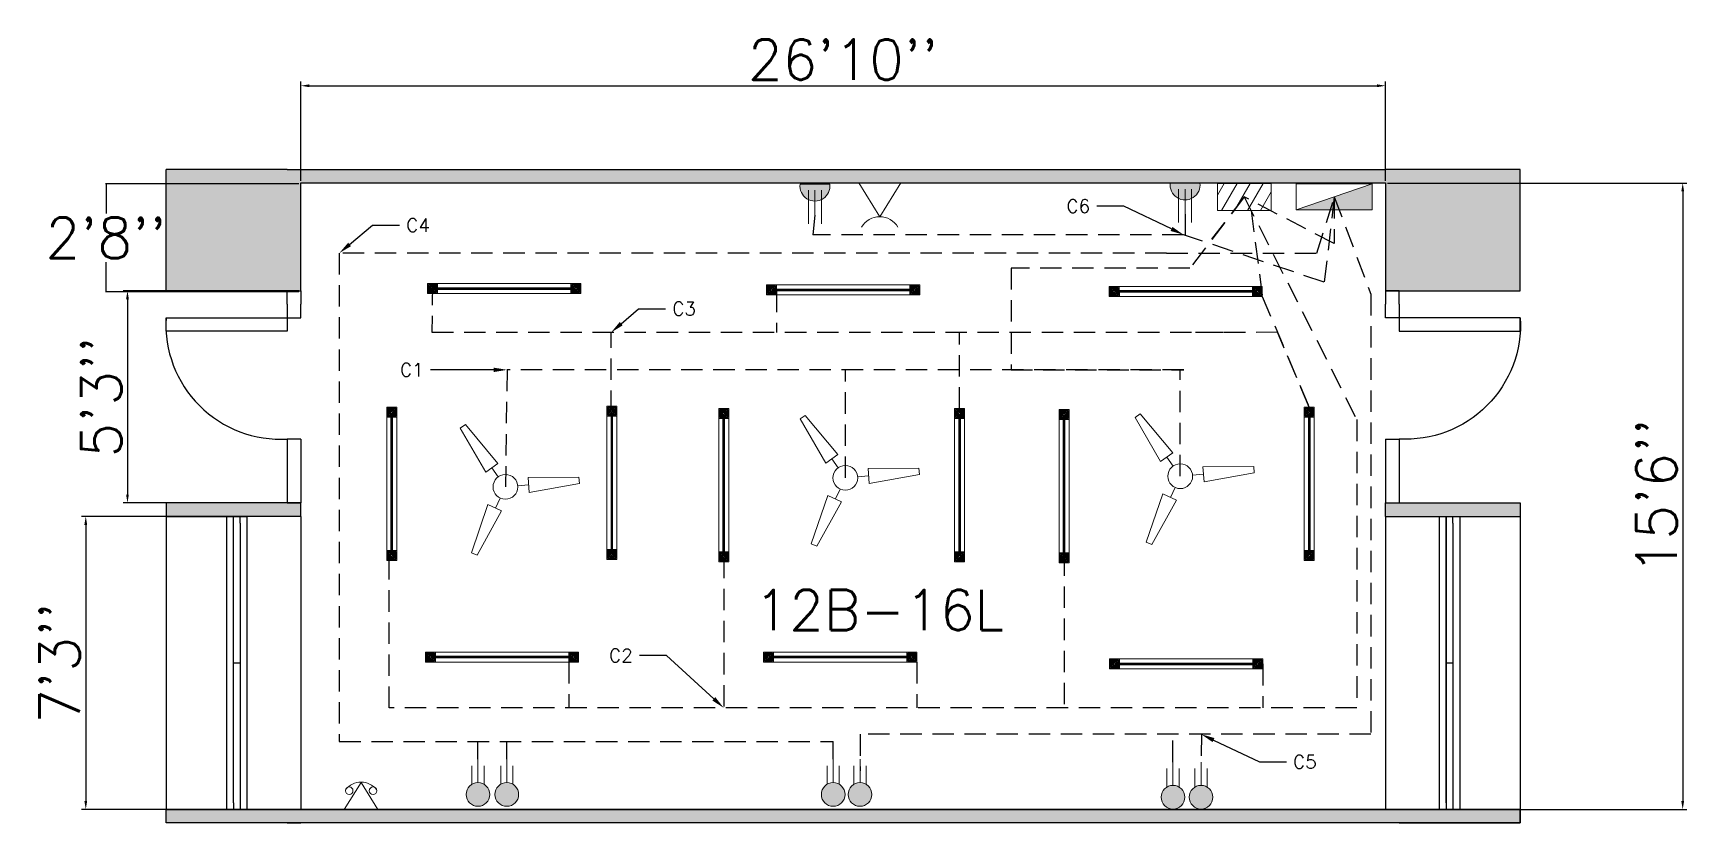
# Model space of a CAD drawing. Header units: feet. Extents: x 2159 to 3197, y 1418 to 2165.
# Drawn here: x 2159 to 2649.9, y 1572.3 to 1806.8 of the extents above; entities that cross this region are included whole.
import ezdxf
from ezdxf import colors
from ezdxf.entities.mleader import LeaderData, LeaderLine
from ezdxf.math import Vec2, Vec3

# ---------------------------------------------------------------- set-up
doc = ezdxf.new("R2010")
doc.units = ezdxf.units.FT
doc.linetypes.add('HIDDEN', pattern=[9.525, 6.35, -3.175])
for name, color, linetype in [('Beam', 210, 'Continuous'), ('Door', 11, 'Continuous'), ('Hatch', 70, 'Continuous'), ('Text', 7, 'Continuous'), ('Window', 51, 'Continuous'), ('Wire', 33, 'HIDDEN')]:
    doc.layers.add(name, color=color, linetype=linetype)
doc.layers.add('E. Fixture', color=6, linetype='Continuous', lineweight=20)
doc.styles.get("Standard").update_dxf_attribs({"font": 'simplex.shx', "height": 12})
doc.dimstyles.new('ISO-25', dxfattribs={"dimtxt": 2.5, "dimasz": 2.5, "dimexe": 1.25, "dimexo": 0.625, "dimtad": 1, "dimtxsty": 'Standard', "dimcen": 2.5, "dimadec": 0, "dimazin": 0, "dimtfac": 1, "dimtmove": 0, "dimatfit": 3, "dimfxl": 1, "dimarcsym": 0})
doc.dimstyles.get("Standard").update_dxf_attribs({"dimtxt": 0.18, "dimasz": 0.18, "dimexe": 0.18, "dimexo": 0.0625, "dimgap": 0.09, "dimtad": 0, "dimtih": 1, "dimtoh": 1, "dimdec": 4, "dimzin": 0, "dimdsep": 46, "dimtxsty": 'Standard', "dimcen": 0.09, "dimadec": 0, "dimazin": 0, "dimtfac": 1, "dimtdec": 4, "dimtofl": 0, "dimtmove": 0, "dimatfit": 3, "dimfxl": 1, "dimtolj": 1, "dimtzin": 0, "dimarcsym": 0})

# ---------------------------------------------------------------- blocks, each defined once
blk = doc.blocks.new('Window')
at = {"layer": 'Window'}
for p, q in [((1999.72, 1649.65), (2086.72, 1649.65)), ((1999.72, 1643.65), (1999.72, 1649.65)), ((2086.72, 1649.65), (2086.72, 1643.65)), ((2001.72, 1647.65), (1999.72, 1647.65)), ((2001.72, 1645.65), (1999.72, 1645.65)), ((2001.72, 1647.65), (2084.72, 1647.65)), ((2084.72, 1645.65), (2001.72, 1645.65)), ((2043.22, 1647.65), (2043.22, 1645.65)), ((2084.72, 1647.65), (2086.72, 1647.65)), ((2084.72, 1645.65), (2086.72, 1645.65)), ((2086.72, 1643.65), (1999.72, 1643.65))]:
    blk.add_line(p, q, dxfattribs=at)
blk = doc.blocks.new('Door')
at = {"layer": 'Door'}
for p, q in [((2234.44, 1726.24), (2234.44, 1730.25)), ((2234.44, 1730.25), (2238.44, 1730.25)), ((2238.44, 1730.25), (2238.44, 1726.24)), ((2234.44, 1726.24), (2234.44, 1722.24)), ((2238.44, 1722.24), (2238.44, 1726.24)), ((2198.44, 1718.24), (2198.44, 1722.24)), ((2198.44, 1722.24), (2234.44, 1722.24)), ((2234.44, 1718.24), (2198.44, 1718.24)), ((2234.44, 1722.24), (2238.44, 1722.24)), ((2234.44, 1722.24), (2234.44, 1718.24)), ((2238.44, 1686.24), (2234.44, 1686.24)), ((2234.44, 1686.24), (2234.44, 1682.24)), ((2238.44, 1686.24), (2238.44, 1682.24)), ((2234.44, 1682.24), (2234.44, 1667.25)), ((2238.44, 1682.24), (2238.44, 1667.25)), ((2238.44, 1667.25), (2234.44, 1667.25))]:
    blk.add_line(p, q, dxfattribs=at)
blk.add_arc((2232.44, 1720.24), 34.06, 176.6335, 273.3665, dxfattribs=at)
blk = doc.blocks.new('oo')
at = {"layer": 'E. Fixture', "lineweight": 15}
for p, q in [((755.23, 589.1), (809.18, 589.1)), ((755.23, 589.03), (809.18, 589.03)), ((755.23, 588.97), (809.18, 588.97)), ((755.23, 588.9), (809.18, 588.9)), ((755.23, 588.77), (809.18, 588.77)), ((755.23, 588.63), (809.18, 588.63)), ((755.23, 588.57), (809.18, 588.57)), ((755.23, 588.5), (809.18, 588.5)), ((755.23, 588.43), (809.18, 588.43)), ((755.23, 588.43), (809.18, 588.43))]:
    blk.add_line(p, q, dxfattribs=at)
at = {"layer": 'E. Fixture', "color": 5, "lineweight": 15}
blk.add_lwpolyline([(751.23, 590.77), (813.18, 590.77), (813.18, 586.76), (751.23, 586.76), (751.23, 590.77)], dxfattribs=at)
at = {"layer": 'Hatch', "lineweight": 15}
for points in [[(751.23, 590.77), (755.23, 590.77), (755.23, 586.76), (751.23, 586.76)], [(751.56, 590.43), (754.89, 590.43), (754.89, 587.1), (751.56, 587.1)], [(751.89, 590.1), (754.56, 590.1), (754.56, 587.43), (751.89, 587.43)], [(752.23, 589.77), (754.23, 589.77), (754.23, 587.76), (752.23, 587.76)], [(752.56, 589.43), (753.89, 589.43), (753.89, 588.1), (752.56, 588.1)], [(752.89, 589.1), (753.56, 589.1), (753.56, 588.43), (752.89, 588.43)], [(813.18, 590.77), (809.18, 590.77), (809.18, 586.76), (813.18, 586.76)], [(812.85, 590.43), (809.51, 590.43), (809.51, 587.1), (812.85, 587.1)], [(812.52, 590.1), (809.85, 590.1), (809.85, 587.43), (812.52, 587.43)], [(812.18, 589.77), (810.18, 589.77), (810.18, 587.76), (812.18, 587.76)], [(811.85, 589.43), (810.52, 589.43), (810.52, 588.1), (811.85, 588.1)], [(811.52, 589.1), (810.85, 589.1), (810.85, 588.43), (811.52, 588.43)]]:
    blk.add_lwpolyline(points, close=True, dxfattribs=at)
blk = doc.blocks.new('S')
at = {"layer": 'E. Fixture'}
for p, q in [((27102.47, -3564.52), (27101.37, -3580.67)), ((27104.44, -3564.49), (27102.47, -3564.52)), ((27104.44, -3564.49), (27106.12, -3580.63)), ((27106.12, -3580.63), (27101.37, -3580.67)), ((27103.45, -3584.14), (27103.45, -3580.66)), ((27082.54, -3599.02), (27095.82, -3589.69)), ((27083.52, -3600.72), (27098.17, -3593.81)), ((27095.82, -3589.69), (27098.17, -3593.81)), ((27100.04, -3590.05), (27097.02, -3591.79)), ((27106.86, -3590.05), (27109.88, -3591.79)), ((27111.08, -3589.69), (27108.73, -3593.81)), ((27123.38, -3600.72), (27108.73, -3593.81)), ((27124.36, -3599.02), (27111.08, -3589.69)), ((27082.54, -3599.02), (27083.52, -3600.72)), ((27124.36, -3599.02), (27123.38, -3600.72))]:
    blk.add_line(p, q, dxfattribs=at)
blk.add_circle((27103.45, -3588.08), 3.94, dxfattribs=at)
blk = doc.blocks.new('gg')
at = {"layer": 'E. Fixture', "lineweight": 15}
blk.add_hatch(color=256, dxfattribs=at).paths.add_polyline_path([(813.18, 353.14, 1), (804.27, 353.14, 1)])
for p, q in [((804.86, 355.44), (797.88, 355.44)), ((804.27, 353.14), (795.46, 353.14)), ((804.86, 350.84), (797.88, 350.84))]:
    blk.add_line(p, q, dxfattribs=at)
blk.add_circle((808.72, 353.14), 4.46, dxfattribs=at)
blk = doc.blocks.new('05')
at = {"layer": 'E. Fixture'}
blk.add_hatch(color=256, dxfattribs=at).paths.add_polyline_path([(27124.32, -3822.56), (27124.32, -3814.56, 1.138442)])
for p, q in [((27124.32, -3822.56), (27124.32, -3814.56)), ((27122.65, -3816.83), (27113.67, -3816.83)), ((27122.65, -3820.28), (27113.67, -3820.28)), ((27122.65, -3818.56), (27115.97, -3818.56))]:
    blk.add_line(p, q, dxfattribs=at)
blk.add_arc((27123.8, -3818.56), 4.03, 82.5917, 277.4083, dxfattribs=at)
blk = doc.blocks.new('ty')
at = {"layer": 'E. Fixture'}
for p, q in [((26271.05, -3659.09), (26277.05, -3655.34)), ((26277.05, -3662.84), (26277.05, -3655.34)), ((26271.05, -3659.09), (26277.05, -3662.84))]:
    blk.add_line(p, q, dxfattribs=at)
for centre in [(26272.88, -3656.43), (26272.88, -3661.74)]:
    blk.add_circle(centre, 0.844, dxfattribs=at)
blk.add_arc((26275.48, -3659.09), 4.5, 130.0197, 229.9803, dxfattribs=at)
blk = doc.blocks.new('C')
at = {"layer": 'E. Fixture'}
blk.add_hatch(color=256, dxfattribs=at).paths.add_polyline_path([(27131.11, -3595.1), (27140.34, -3595.1), (27140.34, -3591.94)])
blk.add_line((27140.34, -3591.94), (27131.11, -3595.1), dxfattribs=at)
blk.add_lwpolyline([(27131.11, -3591.94), (27140.34, -3591.94), (27140.34, -3595.1), (27131.11, -3595.1), (27131.11, -3591.94)], dxfattribs=at)
blk = doc.blocks.new('*D30')
at = {"color": 0, "lineweight": -2, "transparency": 16777216}
for p, q in [((2238.44, 1762.88), (2238.44, 1792.37)), ((2560.44, 1762.88), (2560.44, 1792.37)), ((2240.94, 1791.12), (2557.94, 1791.12))]:
    blk.add_line(p, q, dxfattribs=at)
at = {"color": 0, "transparency": 16777216}
for points in [[(2240.94, 1791.54), (2240.94, 1790.71), (2238.44, 1791.12)], [(2557.94, 1791.54), (2557.94, 1790.71), (2560.44, 1791.12)]]:
    blk.add_solid(points, dxfattribs=at)
at = {"layer": 'Defpoints', "color": 0, "transparency": 16777216}
for p in [(2560.44, 1791.12), (2238.44, 1762.25), (2560.44, 1762.25)]:
    blk.add_point(p, dxfattribs=at)
at = {"color": 0, "transparency": 16777216, "insert": (2399.44, 1798.89), "char_height": 12, "attachment_point": 5}
blk.add_mtext("26'10''", dxfattribs=at)
blk = doc.blocks.new('*D31')
at = {"color": 0, "lineweight": -2, "transparency": 16777216}
for p, q in [((2561.06, 1762.25), (2649.89, 1762.25)), ((2648.64, 1759.75), (2648.64, 1578.75)), ((2561.05, 1576.25), (2649.89, 1576.25))]:
    blk.add_line(p, q, dxfattribs=at)
at = {"color": 0, "transparency": 16777216}
for points in [[(2648.22, 1759.75), (2649.06, 1759.75), (2648.64, 1762.25)], [(2648.22, 1578.75), (2649.06, 1578.75), (2648.64, 1576.25)]]:
    blk.add_solid(points, dxfattribs=at)
at = {"layer": 'Defpoints', "color": 0, "transparency": 16777216}
for p in [(2560.44, 1762.25), (2560.43, 1576.25), (2648.64, 1576.25)]:
    blk.add_point(p, dxfattribs=at)
at = {"color": 0, "transparency": 16777216, "insert": (2640.87, 1669.25), "char_height": 12, "attachment_point": 5, "rotation": 90}
blk.add_mtext("15'6''", dxfattribs=at)
blk = doc.blocks.new('*D32')
at = {"color": 0, "lineweight": -2, "transparency": 16777216}
for p, q in [((2237.81, 1730.25), (2185.74, 1730.25)), ((2186.99, 1727.75), (2186.99, 1669.75)), ((2237.81, 1667.25), (2185.74, 1667.25))]:
    blk.add_line(p, q, dxfattribs=at)
at = {"color": 0, "transparency": 16777216}
for points in [[(2186.58, 1727.75), (2187.41, 1727.75), (2186.99, 1730.25)], [(2186.58, 1669.75), (2187.41, 1669.75), (2186.99, 1667.25)]]:
    blk.add_solid(points, dxfattribs=at)
at = {"layer": 'Defpoints', "color": 0, "transparency": 16777216}
for p in [(2238.44, 1730.25), (2186.99, 1667.25), (2238.44, 1667.25)]:
    blk.add_point(p, dxfattribs=at)
at = {"color": 0, "transparency": 16777216, "insert": (2179.23, 1698.75), "char_height": 12, "attachment_point": 5, "rotation": 90}
blk.add_mtext("5'3''", dxfattribs=at)
blk = doc.blocks.new('*D33')
at = {"color": 0, "lineweight": -2, "transparency": 16777216}
for p, q in [((2237.81, 1663.25), (2173.37, 1663.25)), ((2174.62, 1660.75), (2174.62, 1578.75)), ((2237.81, 1576.25), (2173.37, 1576.25))]:
    blk.add_line(p, q, dxfattribs=at)
at = {"color": 0, "transparency": 16777216}
for points in [[(2174.2, 1660.75), (2175.03, 1660.75), (2174.62, 1663.25)], [(2174.2, 1578.75), (2175.03, 1578.75), (2174.62, 1576.25)]]:
    blk.add_solid(points, dxfattribs=at)
at = {"layer": 'Defpoints', "color": 0, "transparency": 16777216}
for p in [(2238.44, 1663.25), (2174.62, 1576.25), (2238.44, 1576.25)]:
    blk.add_point(p, dxfattribs=at)
at = {"color": 0, "transparency": 16777216, "insert": (2166.85, 1619.75), "char_height": 12, "attachment_point": 5, "rotation": 90}
blk.add_mtext("7'3''", dxfattribs=at)
blk = doc.blocks.new('*D36')
at = {"color": 0, "lineweight": -2, "transparency": 16777216}
for p, q in [((2237.89, 1761.97), (2180.46, 1761.97)), ((2180.64, 1761.79), (2180.64, 1753.2)), ((2180.64, 1730.15), (2180.64, 1738.73)), ((2237.89, 1729.97), (2180.46, 1729.97))]:
    blk.add_line(p, q, dxfattribs=at)
at = {"color": 0, "transparency": 16777216}
for points in [[(2180.61, 1761.79), (2180.67, 1761.79), (2180.64, 1761.97)], [(2180.61, 1730.15), (2180.67, 1730.15), (2180.64, 1729.97)]]:
    blk.add_solid(points, dxfattribs=at)
at = {"layer": 'Defpoints', "color": 0, "transparency": 16777216}
for p in [(2237.95, 1761.97), (2180.64, 1729.97), (2237.95, 1729.97)]:
    blk.add_point(p, dxfattribs=at)
at = {"color": 0, "transparency": 16777216, "insert": (2180.64, 1745.97), "char_height": 12, "attachment_point": 5}
blk.add_mtext("\\A1;2'8''", dxfattribs=at)

msp = doc.modelspace()

# ---------------------------------------------------------------- hatches: boundary and pattern name
at = {"layer": 'E. Fixture', "lineweight": 5}
h = msp.add_hatch(dxfattribs=at)
h.set_pattern_fill('ANSI31', color=256, scale=26.668912, angle=15, style=0)
h.set_pattern_definition([(60, (-68321.0377, 9192.3845), (-2.88699442, 1.666807), [])])
h.paths.add_polyline_path([(2510.51385, 1754.09396), (2526.51519, 1754.09396), (2526.51519, 1762.09463), (2510.51385, 1762.09463)])
at = {"layer": 'Hatch'}
h = msp.add_hatch(color=256, dxfattribs=at)
h.dxf.hatch_style = 1
h.paths.add_polyline_path([(2238.43822, 1762.25371), (2560.43822, 1762.25371), (2560.43822, 1730.25371), (2564.43822, 1730.25371), (2600.43822, 1730.25371), (2600.43822, 1766.25371), (2566.70502, 1766.25371), (2564.43822, 1766.25371), (2560.43822, 1766.25371), (2238.43822, 1766.25371), (2234.43822, 1766.25371), (2198.4368, 1766.25371), (2198.43729, 1730.25371), (2234.4368, 1730.25371), (2238.43822, 1730.25371), (2238.43822, 1733.25371)])
h = msp.add_hatch(color=256, dxfattribs=at)
h.dxf.hatch_style = 1
h.paths.add_polyline_path([(2600.43821, 1667.25371), (2564.43821, 1667.25371), (2560.43821, 1667.25371), (2560.43784, 1663.25371), (2600.43821, 1663.25371)])
h.paths.add_polyline_path([(2238.43822, 1667.25371), (2234.43822, 1667.25371), (2198.43822, 1667.25371), (2198.43822, 1663.25371), (2216.43822, 1663.25371), (2222.43822, 1663.25371), (2238.43822, 1663.25371)])
h = msp.add_hatch(color=256, dxfattribs=at)
h.dxf.hatch_style = 1
h.paths.add_polyline_path([(2600.43821, 1576.25371), (2582.43717, 1576.25371), (2582.43717, 1576.25285), (2576.43717, 1576.25285), (2198.43822, 1576.25371), (2198.43822, 1572.25371), (2600.43821, 1572.25371)])

# ---------------------------------------------------------------- linework, layer by layer
for p, q in [((2234.43822, 1766.25371), (2234.43822, 1766.25371)), ((2234.43822, 1766.25371), (2238.43822, 1766.25371)), ((2238.43822, 1766.25371), (2560.43822, 1766.25371)), ((2564.43822, 1766.25371), (2560.43822, 1766.25371)), ((2238.43822, 1762.25371), (2560.43822, 1762.25371)), ((2238.43822, 1733.25371), (2238.43822, 1762.25371)), ((2560.43822, 1762.25371), (2560.43822, 1730.25371)), ((2238.43822, 1730.25371), (2238.43822, 1733.25371)), ((2234.43822, 1730.25371), (2238.43822, 1730.25371)), ((2560.43822, 1730.25371), (2564.43822, 1730.25371)), ((2234.43822, 1667.25371), (2198.43822, 1667.25371)), ((2198.43822, 1667.25371), (2198.43822, 1663.25371)), ((2234.43822, 1667.25371), (2238.43822, 1667.25371)), ((2238.43822, 1663.25371), (2238.43822, 1667.25371)), ((2560.43784, 1663.25371), (2560.43821, 1667.25371)), ((2560.43821, 1667.25371), (2564.43821, 1667.25371)), ((2564.43821, 1667.25371), (2600.43821, 1667.25371)), ((2600.43821, 1667.25371), (2600.43821, 1663.25371)), ((2198.43822, 1663.25371), (2216.43822, 1663.25371)), ((2216.43822, 1576.25371), (2216.43822, 1663.25371)), ((2238.43822, 1663.25371), (2216.43822, 1663.25371)), ((2560.43784, 1663.25371), (2600.43821, 1663.25371)), ((2578.43784, 1663.25379), (2578.43822, 1576.25379)), ((2198.43822, 1572.25371), (2198.43822, 1576.25371)), ((2216.43822, 1576.25371), (2198.43822, 1576.25371)), ((2198.43822, 1576.25371), (2600.43821, 1576.25371)), ((2198.43822, 1572.25371), (2198.43822, 1576.25371)), ((2238.43822, 1576.25371), (2222.43863, 1576.25287)), ((2560.43822, 1576.25371), (2238.43822, 1576.25371)), ((2600.43821, 1576.25371), (2560.43822, 1576.25371)), ((2600.43821, 1572.25371), (2600.43821, 1576.25371)), ((2600.43821, 1576.25371), (2600.43821, 1572.25371)), ((2234.43822, 1572.25371), (2198.43822, 1572.25371)), ((2600.43821, 1572.25371), (2198.43822, 1572.25371)), ((2234.43822, 1572.25371), (2238.43822, 1572.25371)), ((2560.43822, 1572.25371), (2238.43822, 1572.25371)), ((2564.43822, 1572.25371), (2560.43822, 1572.25371)), ((2564.43822, 1572.25371), (2600.43821, 1572.25371))]:
    msp.add_line(p, q)
at = {"layer": 'Beam'}
for p, q in [((2234.43822, 1766.25371), (2198.4368, 1766.25371)), ((2198.43729, 1730.25371), (2198.4368, 1766.25371)), ((2566.70502, 1766.25371), (2564.43822, 1766.25371)), ((2600.43822, 1766.25371), (2566.70502, 1766.25371)), ((2600.43822, 1730.25371), (2600.43822, 1766.25371)), ((2234.4368, 1730.25371), (2198.43729, 1730.25371)), ((2564.43822, 1730.25371), (2600.43822, 1730.25371)), ((2198.43822, 1663.25371), (2198.43822, 1576.25371)), ((2238.43822, 1663.25287), (2238.43822, 1576.25371)), ((2560.43784, 1663.25371), (2560.4296, 1576.25371)), ((2600.43821, 1663.25371), (2600.43821, 1576.25371))]:
    msp.add_line(p, q, dxfattribs=at)
at = {"layer": 'E. Fixture', "lineweight": 5}
for p, q in [((2416.54782, 1762.25371), (2404.04677, 1762.25371)), ((2410.2973, 1752.25287), (2404.04677, 1762.25371)), ((2410.2973, 1752.25287), (2416.54782, 1762.25371))]:
    msp.add_line(p, q, dxfattribs=at)
msp.add_lwpolyline([(2510.51385, 1762.09463), (2526.51519, 1762.09463), (2526.51519, 1754.09396), (2510.51385, 1754.09396)], close=True, dxfattribs=at)
msp.add_arc((2410.2973, 1746.00235), 6.25053, 30, 150, dxfattribs=at)
at = {"layer": 'Wire', "color": 165, "true_color": 0x5e67af}
for p, q in [((2518.51452, 1758.0943), (2502.3598, 1736.97695)), ((2502.3598, 1736.97695), (2449.27132, 1736.97695)), ((2449.27132, 1736.97695), (2449.27132, 1706.77562)), ((2299.65965, 1706.77562), (2299.17711, 1672.03477)), ((2500.58485, 1706.77562), (2299.65965, 1706.77562)), ((2400.09098, 1674.71298), (2400.09098, 1706.77562)), ((2499.48803, 1675.19266), (2499.48803, 1706.77562))]:
    msp.add_line(p, q, dxfattribs=at)
at = {"layer": 'Wire'}
for p, q in [((2518.51452, 1758.0943), (2507.24385, 1743.57011)), ((2545.22643, 1758.10499), (2545.22643, 1744.26605)), ((2391.05221, 1752.70356), (2390.47385, 1746.885)), ((2500.92935, 1753.02525), (2500.92935, 1746.885)), ((2279.03253, 1731.0387), (2279.03253, 1732.35986)), ((2377.65636, 1730.98889), (2377.65636, 1731.96753)), ((2481.31918, 1729.79971), (2481.31918, 1728.57642)), ((2449.27132, 1706.77562), (2500.58485, 1706.77562))]:
    msp.add_line(p, q, dxfattribs=at)
at = {"layer": 'Wire', "color": 240, "true_color": 0xed1f24}
for p, q in [((2518.51452, 1758.0943), (2551.9143, 1691.99384)), ((2551.9143, 1691.99384), (2551.9143, 1606.39194)), ((2264.67258, 1606.39194), (2264.67258, 1651.17475)), ((2364.00256, 1651.28588), (2364.00256, 1606.39194)), ((2465.00381, 1651.95591), (2465.00381, 1606.39194)), ((2317.9798, 1620.0111), (2317.9798, 1606.39194)), ((2421.2825, 1620.0111), (2421.2825, 1606.39194)), ((2523.96325, 1619.4558), (2523.96325, 1606.39194)), ((2551.9143, 1606.39194), (2264.67258, 1606.39194))]:
    msp.add_line(p, q, dxfattribs=at)
at = {"layer": 'Wire', "color": 85, "true_color": 0x58ba48}
for p, q in [((2545.22643, 1744.26605), (2518.51452, 1758.0943)), ((2545.22643, 1758.10499), (2542.2384, 1732.79657)), ((2500.49624, 1746.885), (2390.47385, 1746.885)), ((2542.2384, 1732.79657), (2500.49624, 1746.885))]:
    msp.add_line(p, q, dxfattribs=at)
at = {"layer": 'Wire', "color": 41, "true_color": 0xf4ee51}
for p, q in [((2540.02595, 1741.43369), (2545.22643, 1758.10499)), ((2495.39711, 1741.43369), (2249.86594, 1741.43369)), ((2249.86594, 1741.43369), (2249.86594, 1596.46809)), ((2495.39711, 1741.43369), (2540.02595, 1741.43369)), ((2249.86594, 1596.46809), (2396.47055, 1596.46809)), ((2291.0286, 1591.16183), (2291.0286, 1596.46809)), ((2299.58749, 1591.16183), (2299.58749, 1596.46809)), ((2396.47055, 1591.16183), (2396.47055, 1596.46809))]:
    msp.add_line(p, q, dxfattribs=at)
at = {"layer": 'Wire', "color": 30, "true_color": 0xf8991e}
for p, q in [((2545.22643, 1758.10499), (2556.10236, 1729.24806)), ((2556.10236, 1729.24806), (2556.10236, 1598.55883)), ((2556.10236, 1598.55883), (2404.43592, 1598.55883)), ((2404.43592, 1598.55883), (2404.43592, 1587.69155)), ((2497.33656, 1590.34196), (2497.33656, 1598.55883)), ((2505.75803, 1598.55883), (2505.66296, 1590.34196))]:
    msp.add_line(p, q, dxfattribs=at)
at = {"layer": 'Wire', "color": 215, "true_color": 0xa953a0}
for p, q in [((2520.53584, 1754.09396), (2523.85341, 1728.57642)), ((2277.56458, 1732.35986), (2277.37085, 1717.86649)), ((2379.61363, 1730.25492), (2379.61363, 1717.86649)), ((2523.85341, 1728.57642), (2537.77144, 1695.67654)), ((2512.33782, 1717.86649), (2277.37085, 1717.86649)), ((2330.52341, 1694.27096), (2330.52341, 1717.86649)), ((2433.99572, 1695.27709), (2433.99572, 1717.86649)), ((2528.36108, 1717.92103), (2504.02148, 1717.86649)), ((2537.77144, 1695.67654), (2528.36108, 1717.92103))]:
    msp.add_line(p, q, dxfattribs=at)

# ---------------------------------------------------------------- block references
at = {"lineweight": 5}
for name, p, xscale, yscale, zscale, rotation in [('oo', (2872.90152, 2162.99429), 0.7339130984018275, 0.7339130984018275, 0.7339130984018275, 180), ('oo', (2973.48261, 2162.60195), 0.7339130984018275, 0.7339130984018275, 0.7339130984018275, 180), ('oo', (3075.18817, 2162.14674), 0.7339130984018275, 0.7339130984018275, 0.7339130984018275, 180), ('oo', (1833.33261, 2247.00101), 0.7339130984018275, 0.7339130984018275, 0.7339130984018275, 270), ('oo', (1898.66569, 2247.31833), 0.7339130984018275, 0.7339130984018275, 0.7339130984018275, 270), ('oo', (1931.90018, 2246.62282), 0.7339130984018275, 0.7339130984018275, 0.7339130984018275, 270), ('oo', (2001.89334, 2246.61185), 0.7339130984018275, 0.7339130984018275, 0.7339130984018275, 270), ('oo', (2032.90143, 2246.31421), 0.7339130984018275, 0.7339130984018275, 0.7339130984018275, 270), ('oo', (2105.66906, 2247.01131), 0.7339130984018275, 0.7339130984018275, 0.7339130984018275, 270), ('oo', (2872.25046, 2053.58143), 0.7339130984018275, 0.7339130984018275, 0.7339130984018275, 180), ('oo', (2972.61727, 2053.58143), 0.7339130984018275, 0.7339130984018275, 0.7339130984018275, 180), ('oo', (3075.29801, 2051.55818), 0.7339130984018275, 0.7339130984018275, 0.7339130984018275, 180), ('gg', (2012.87695, 2217.70921), 0.7876577763223979, 0.7876577763223979, 0.7876577763223979, 270), ('gg', (2021.43584, 2217.70921), 0.7876577763223979, 0.7876577763223979, 0.7876577763223979, 270), ('gg', (2118.31889, 2217.70921), 0.7876577763223979, 0.7876577763223979, 0.7876577763223979, 270), ('gg', (2126.28426, 2217.70921), 0.7876577763223979, 0.7876577763223979, 0.7876577763223979, 270), ('gg', (2219.18491, 2216.88934), 0.7876577763223979, 0.7876577763223979, 0.7876577763223979, 270), ('gg', (2227.51131, 2216.88934), 0.7876577763223979, 0.7876577763223979, 0.7876577763223979, 270)]:
    msp.add_blockref(name, p, dxfattribs=dict(at, xscale=xscale, yscale=yscale, zscale=zscale, rotation=rotation))
at = {"layer": 'E. Fixture', "lineweight": 5}
for name, p, xscale, yscale, zscale, rotation in [('05', (-1828.2323, -28208.86623), 1.104941823945164, 1.10494182394215, 1.104941823943994, 90), ('05', (-1718.35516, -28208.54454), 1.104941823945164, 1.10494182394215, 1.104941823943994, 90), ('S', (24019.59378, -12014.11573), 0.9328899073252835, 0.9328899073202854, 0.932889907319976, 155.0800922591944), ('S', (23819.28286, -12017.27363), 0.9328899073252835, 0.9328899073202854, 0.932889907319976, 155.0800922591944), ('S', (23920.19673, -12014.59542), 0.9328899073252835, 0.9328899073202854, 0.932889907319976, 155.0800922591944), ('ty', (7135.54288, 36615.27556), 1.33344560569094, 1.333445605687302, 1.333445605689528, 270)]:
    msp.add_blockref(name, p, dxfattribs=dict(at, xscale=xscale, yscale=yscale, zscale=zscale, rotation=rotation))
at = {"layer": 'Window'}
msp.add_blockref('Door', (0, 0), dxfattribs=at)
at = {"layer": 'Window', "xscale": -1}
msp.add_blockref('Door', (4798.87643, 0), dxfattribs=at)
at = {"layer": 'Window', "rotation": 90}
for p in [(3866.09068, -423.46179), (4226.08963, -423.46265)]:
    msp.add_blockref('Window', p, dxfattribs=at)
at = {"layer": 'Wire', "lineweight": 5, "xscale": 2.443750000005821, "yscale": 2.443750000005821, "zscale": 2.44375}
msp.add_blockref('C', (-63767.70694, 10539.76896), dxfattribs=at)

# ---------------------------------------------------------------- texts
at = {"layer": 'Text', "insert": (2373.12439, 1641.43879), "char_height": 12, "attachment_point": 1}
msp.add_mtext_dynamic_manual_height_columns('12B-16L', width=120.1324469, gutter_width=60, heights=[0], dxfattribs=at)

# ---------------------------------------------------------------- dimensions: what is measured, and where the dimension line sits
dim = msp.add_linear_dim(base=(2560.43822, 1791.12317), p1=(2238.43822, 1762.25371), p2=(2560.43822, 1762.25371), text="26'10''", dimstyle='ISO-25')
dim.commit()
dim.dimension.update_dxf_attribs({"geometry": '*D30', "text_midpoint": (2399.43822, 1798.89103)})
for base, p1, p2, text, dimstyle, picture, middle in [((2180.64113, 1729.96558), (2237.95281, 1761.96558), (2237.95281, 1729.96558), "2'8''", 'Standard', '*D36', (2180.64113, 1745.96558)), ((2648.64043, 1576.25371), (2560.43822, 1762.25371), (2560.4296, 1576.25371), "15'6''", 'ISO-25', '*D31', (2640.87258, 1669.25371)), ((2186.99368, 1667.25371), (2238.43822, 1730.25371), (2238.43822, 1667.25371), "5'3''", 'ISO-25', '*D32', (2179.22582, 1698.75371)), ((2174.61593, 1576.25371), (2238.43822, 1663.25287), (2238.43822, 1576.25371), "7'3''", 'ISO-25', '*D33', (2166.84807, 1619.75329))]:
    dim = msp.add_linear_dim(base=base, p1=p1, p2=p2, angle=90, text=text, dimstyle=dimstyle)
    dim.commit()
    dim.dimension.update_dxf_attribs({"geometry": picture, "text_midpoint": middle})

# ---------------------------------------------------------------- leaders
ml = msp.add_multileader_mtext('Standard')
ml.set_content('C6', color=256)
ml.set_leader_properties()
ml.build(insert=Vec2(0, 0))
ctx = ml.context
ctx.base_point, ctx.plane_origin = Vec3(2464.27281, 1755.3686), Vec3(2500.49624, 1746.885)
ctx.text_align_type = 2
notes = []
notes.append((ctx, [(0, (1, 1, 0), (2482.749, 1755.3686), (-1, 0), 8, [(0, [(2500.49624, 1746.885)], 0, [])])]))
ctx.mtext.insert, ctx.mtext.alignment, ctx.mtext.flow_direction = Vec3(2472.749, 1757.3686), 3, 5
ml = msp.add_multileader_mtext('Standard')
ml.set_content('C4', color=256)
ml.set_leader_properties()
ml.build(insert=Vec2(0, 0))
ctx = ml.context
ctx.base_point, ctx.plane_origin = Vec3(2267.73797, 1749.73174), Vec3(2249.86594, 1741.43369)
notes.append((ctx, [(0, (1, 1, 0), (2259.73797, 1749.73174), (1, 0), 8, [(0, [(2249.86594, 1741.43369)], 0, [])])]))
ctx.mtext.insert, ctx.mtext.flow_direction = Vec3(2269.73797, 1751.73174), 5
ml = msp.add_multileader_mtext('Standard')
ml.set_content('C3', color=256)
ml.set_leader_properties()
ml.build(insert=Vec2(0, 0))
ctx = ml.context
ctx.base_point, ctx.plane_origin = Vec3(2346.71321, 1724.92953), Vec3(2330.52341, 1717.86649)
notes.append((ctx, [(0, (1, 1, 0), (2338.71321, 1724.92953), (1, 0), 8, [(0, [(2330.52341, 1717.86649)], 0, [])])]))
ctx.mtext.insert, ctx.mtext.flow_direction = Vec3(2348.71321, 1726.92953), 5
ml = msp.add_multileader_mtext('Standard')
ml.set_content('C1', color=256)
ml.set_leader_properties()
ml.build(insert=Vec2(0, 0))
ctx = ml.context
ctx.base_point, ctx.plane_origin = Vec3(2267.98245, 1706.77562), Vec3(2299.65965, 1706.77562)
ctx.text_align_type = 2
notes.append((ctx, [(0, (1, 1, 0), (2284.93484, 1706.77562), (-1, 0), 8, [(0, [(2299.65965, 1706.77562)], 0, [])])]))
ctx.mtext.insert, ctx.mtext.alignment, ctx.mtext.flow_direction = Vec3(2274.93484, 1708.77562), 3, 5
ml = msp.add_multileader_mtext('Standard')
ml.set_content('C2', color=256)
ml.set_leader_properties()
ml.build(insert=Vec2(0, 0))
ctx = ml.context
ctx.base_point, ctx.plane_origin = Vec3(2328.32014, 1621.96278), Vec3(2364.00256, 1606.39194)
ctx.text_align_type = 2
notes.append((ctx, [(0, (1, 1, 0), (2346.98681, 1621.96278), (-1, 0), 8, [(0, [(2364.00256, 1606.39194)], 0, [])])]))
ctx.mtext.insert, ctx.mtext.alignment, ctx.mtext.flow_direction = Vec3(2336.98681, 1623.96278), 3, 5
ml = msp.add_multileader_mtext('Standard')
ml.set_content('C5', color=256)
ml.set_leader_properties()
ml.build(insert=Vec2(0, 0))
ctx = ml.context
ctx.base_point, ctx.plane_origin = Vec3(2530.98876, 1590.39633), Vec3(2505.75803, 1598.55883)
notes.append((ctx, [(0, (1, 1, 0), (2522.98876, 1590.39633), (1, 0), 8, [(0, [(2505.75803, 1598.55883)], 0, [])])]))
ctx.mtext.insert, ctx.mtext.flow_direction = Vec3(2532.98876, 1592.39633), 5
for ctx, leaders in notes:
    for number, flags, end, landing, length, lines in leaders:
        leader = LeaderData()
        leader.index, (leader.has_last_leader_line, leader.has_dogleg_vector, leader.attachment_direction) = number, flags
        leader.last_leader_point, leader.dogleg_vector, leader.dogleg_length = Vec3(end), Vec3(landing), length
        for number, points, colour, breaks in lines:
            line = LeaderLine()
            line.index, line.vertices, line.color, line.breaks = number, Vec3.list(points), colors.encode_raw_color(colour), breaks
            leader.lines.append(line)
        ctx.leaders.append(leader)

doc.saveas('drawing.dxf')
